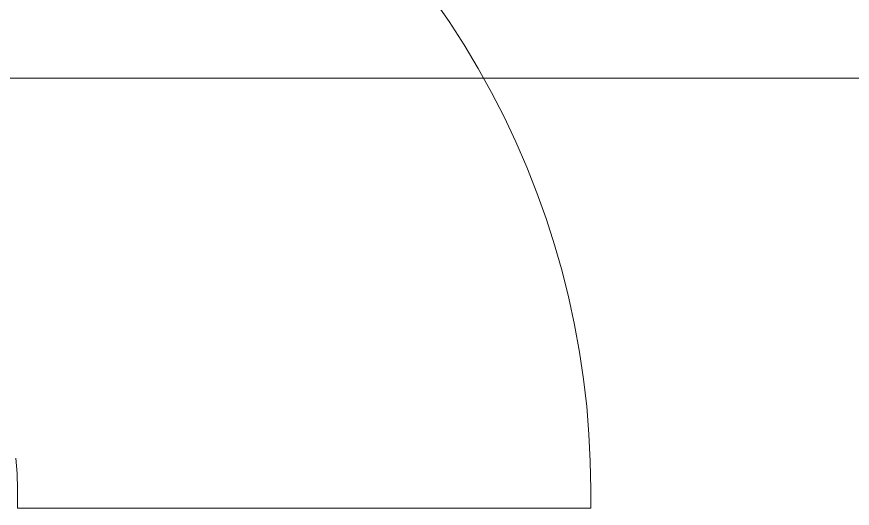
# Model space of a CAD drawing. Extents: x -57174 to 10055, y -18330 to 89882.
# Drawn here: x -30555.3 to -30118.3, y 72559.7 to 72816.6 of the extents above; entities that cross this region are included whole.
import ezdxf

# ---------------------------------------------------------------- set-up
doc = ezdxf.new("R2010")
doc.units = 0
doc.header["$LTSCALE"] = 50
doc.header["$MEASUREMENT"] = 0
for name, color, linetype in [('SUPPLY', 6, 'CONTINUOUS'), ('WALL', 8, 'CONTINUOUS'), ('XREF-ARCH', 8, 'CONTINUOUS')]:
    doc.layers.add(name, color=color, linetype=linetype)

# ---------------------------------------------------------------- blocks, each defined once
blk = doc.blocks.new('PLAN')
at = {"layer": 'WALL', "lineweight": 0}
blk.add_line((7937.5, 12438.41), (11900, 12438.41), dxfattribs=at)

msp = doc.modelspace()

# ---------------------------------------------------------------- linework, layer by layer
at = {"layer": 'SUPPLY', "lineweight": 0, "elevation": 3496.76, "flags": 128}
for points in [[(-30354.78, 72848.66), (-30345.86, 72837.43), (-30337.29, 72825.84), (-30329.07, 72814.02), (-30321.33, 72801.9), (-30313.94, 72789.55), (-30306.96, 72777.01)], [(-30300.34, 72764.19), (-30306.96, 72777.01)], [(-30300.34, 72764.19), (-30294.19, 72751.18), (-30288.52, 72737.94)], [(-30283.2, 72724.58), (-30288.52, 72737.94)], [(-30283.2, 72724.58), (-30278.35, 72711.04)], [(-30266.53, 72669.55), (-30270.01, 72683.5), (-30273.98, 72697.33), (-30278.35, 72711.04)], [(-30266.53, 72669.55), (-30263.51, 72655.48), (-30260.91, 72641.29)], [(-30255.06, 72569.65), (-30255.3, 72584.07), (-30256, 72598.43), (-30257.19, 72612.8), (-30258.84, 72627.1), (-30260.91, 72641.29)], [(-30554.82, 72569.65), (-30555.06, 72577.8), (-30555.77, 72585.9)], [(-30554.82, 72569.65), (-30554.82, 72559.66)], [(-30255.06, 72569.65), (-30255.06, 72559.66)], [(-30554.82, 72559.66), (-30255.06, 72559.66)]]:
    msp.add_lwpolyline(points, dxfattribs=at)

# ---------------------------------------------------------------- block references
at = {"layer": 'XREF-ARCH', "lineweight": 0}
msp.add_blockref('PLAN', (-40398.63, 60346.03), dxfattribs=at)

doc.saveas('drawing.dxf')
